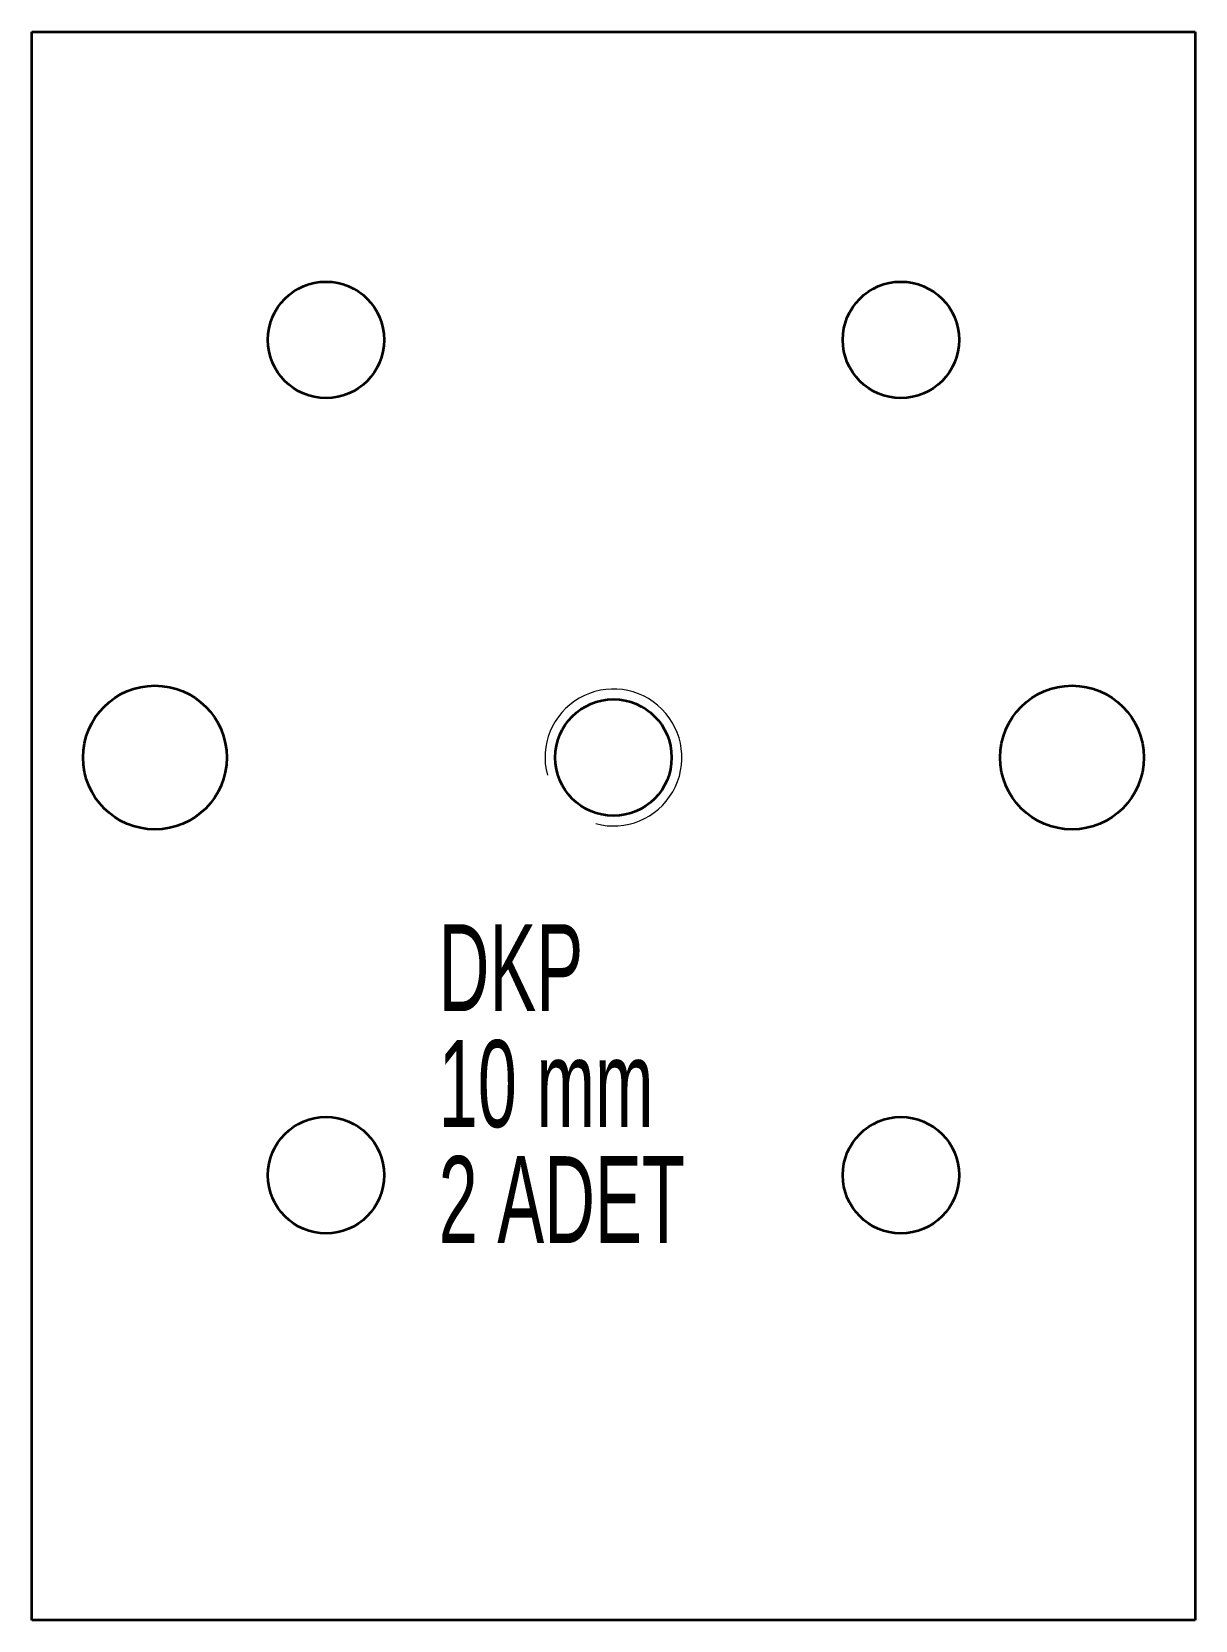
# Model space of a CAD drawing. Header units: millimetres. Extents: x 107 to 192, y 71 to 187.
import ezdxf

# ---------------------------------------------------------------- set-up
doc = ezdxf.new("R2010")
doc.units = ezdxf.units.MM
doc.styles.add('SLDTEXTSTYLE0', font='TXT', dxfattribs={"width": 0.605})

# ---------------------------------------------------------------- blocks, each defined once
blk = doc.blocks.new('SW_NOTE_0')
at = {"color": 0, "linetype": 'Continuous', "lineweight": 0, "char_height": 6.35, "attachment_point": 1, "style": 'SLDTEXTSTYLE0'}
for s, insert in [('DKP', (0, 8.19)), ('10 mm', (0, -0.28)), ('2 ADET', (0, -8.75))]:
    blk.add_mtext(s, dxfattribs=dict(at, insert=insert))

msp = doc.modelspace()

# ---------------------------------------------------------------- linework, layer by layer
at = {"color": 7, "linetype": 'Continuous', "lineweight": 35}
for p, q in [((106.99, 71.03), (106.99, 187.03)), ((106.99, 187.03), (191.99, 187.03)), ((191.99, 187.03), (191.99, 71.03)), ((191.99, 71.03), (106.99, 71.03))]:
    msp.add_line(p, q, dxfattribs=at)
for centre, radius in [((128.49, 164.53), 4.25), ((170.49, 164.53), 4.25), ((115.99, 134.03), 5.25), ((182.99, 134.03), 5.25), ((149.49, 134.03), 4.25), ((128.49, 103.53), 4.25), ((170.49, 103.53), 4.25)]:
    msp.add_circle(centre, radius, dxfattribs=at)
at = {"color": 7, "linetype": 'Continuous', "lineweight": 18}
msp.add_arc((149.49, 134.03), 5, 255, 195, dxfattribs=at)

# ---------------------------------------------------------------- block references
at = {"color": 7, "linetype": 'Continuous', "lineweight": 0}
msp.add_blockref('SW_NOTE_0', (136.72, 113.67), dxfattribs=at)

doc.saveas('drawing.dxf')
